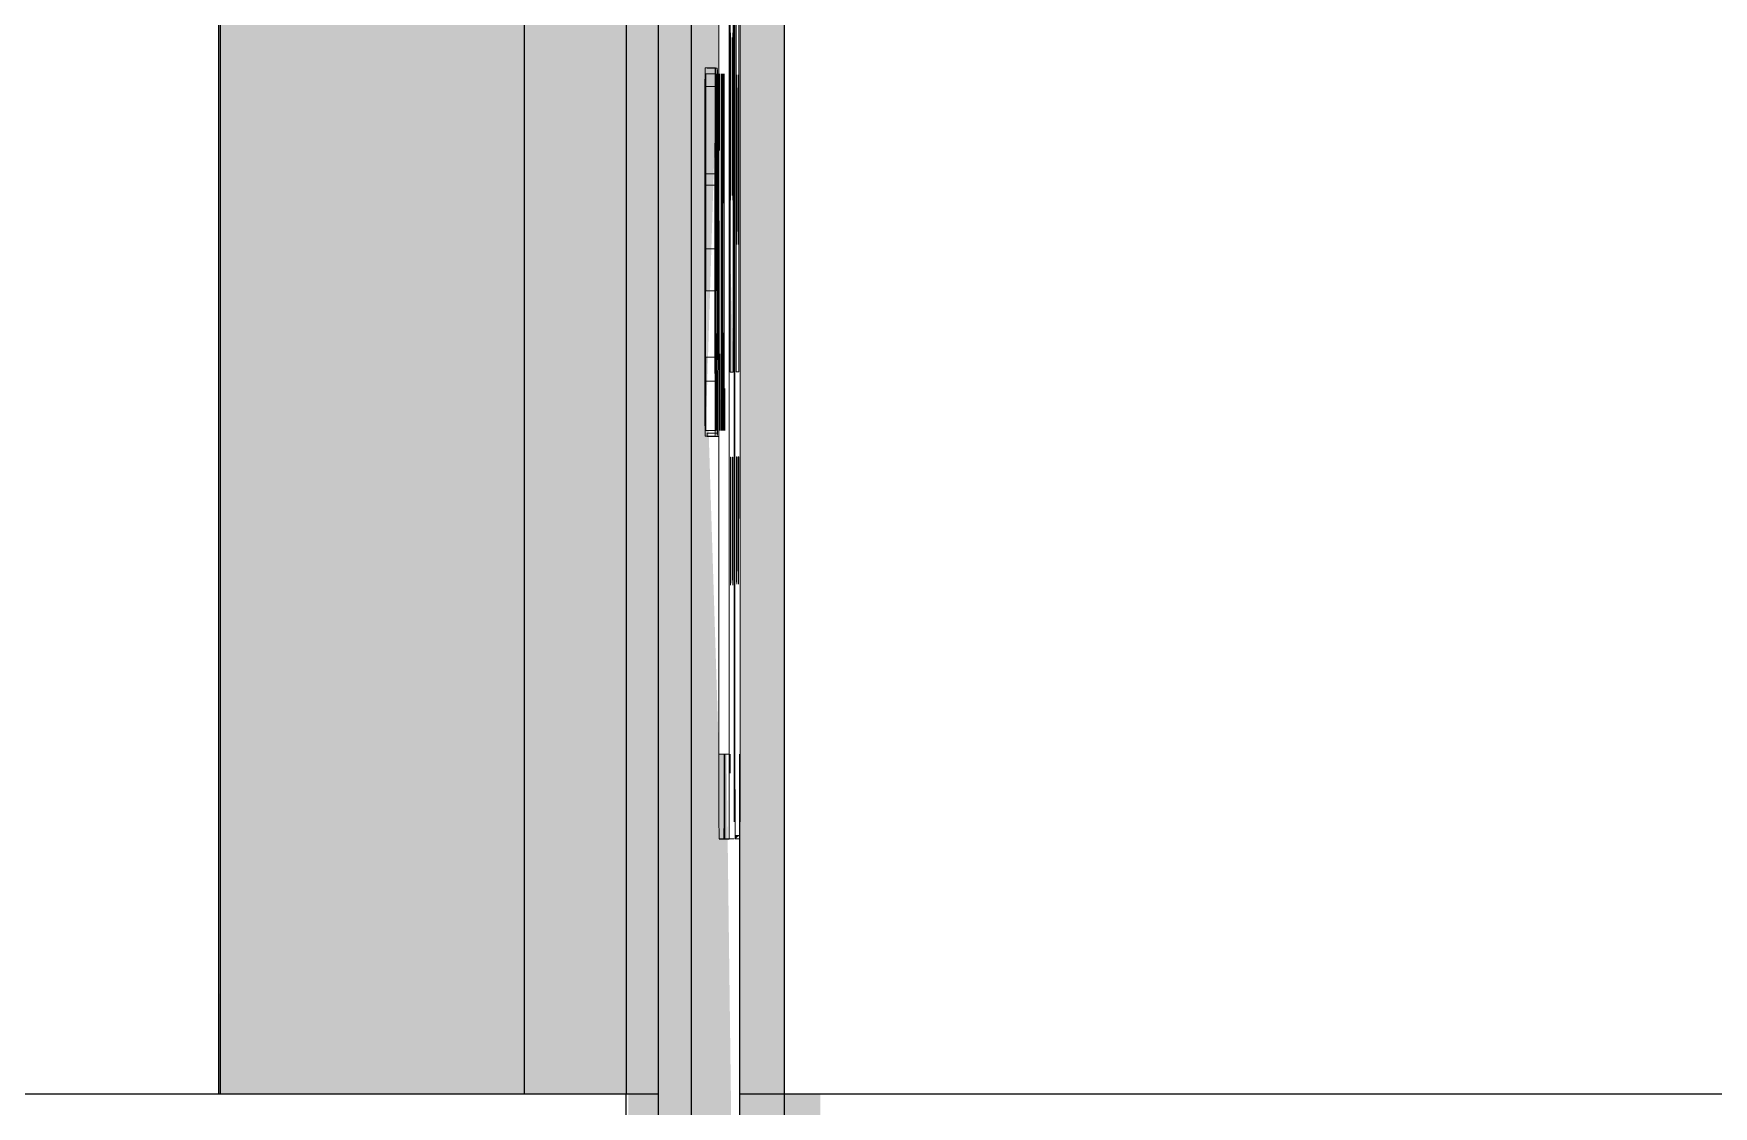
# Model space of a CAD drawing. Header units: millimetres. Extents: x 50357 to 985146, y 723188 to 1803594.
# Drawn here: x 863044.9 to 863209.8, y 736852.7 to 736958 of the extents above; entities that cross this region are included whole.
import ezdxf

# ---------------------------------------------------------------- set-up
doc = ezdxf.new("R2010")
doc.units = ezdxf.units.MM
doc.header["$LTSCALE"] = 3
doc.header["$MEASUREMENT"] = 0
doc.layers.add('A-GENM', color=7, linetype='Continuous', lineweight=13, true_color=0x6e6e6e)
doc.layers.add('I-WALL', color=7, linetype='Continuous', lineweight=25, true_color=0x6e6e6e)
doc.layers.add('Hatch (HOR not under LTC submission)', color=252, linetype='Continuous', lineweight=35)

# ---------------------------------------------------------------- blocks, each defined once
blk = doc.blocks.new('Taxi Sign1 - Taxi Sign-5249035-SEC D_2')
at = {"layer": 'A-GENM'}
for points in [[(-689427.48, 12814.91), (-689427.31, 12814.91), (-689427.5, 12823.24)], [(-689427.47, 12777.44), (-689427.24, 12777.44), (-689427.44, 12806.58)], [(-689427.56, 12735.8), (-689427.2, 12735.8), (-689427.53, 12749.16)]]:
    blk.add_hatch(color=256, dxfattribs=at).paths.add_polyline_path(points, flags=0)
h = blk.add_hatch(color=256, dxfattribs=at)
h.paths.add_polyline_path([(-689427.51, 12774.48), (-689427.5, 12774.48), (-689427.51, 12777.44)], flags=0)
h.paths.add_polyline_path([(-689427.24, 12774.48), (-689427.22, 12774.48), (-689427.44, 12774.48)], flags=0)
h.paths.add_polyline_path([(-689427.54, 12804.5), (-689427.53, 12804.5), (-689427.54, 12806.58)], flags=0)
for p, q in [((-689427.12, 12889.87), (-689428.12, 12889.87)), ((-689427.12, 12889.86), (-689428.12, 12889.86)), ((-689427.12, 12889.86), (-689427.59, 12889.86)), ((-689427.1, 12881.53), (-689428.1, 12881.53)), ((-689427.61, 12881.53), (-689427.61, 12698.33)), ((-689427.1, 12698.33), (-689427.1, 12881.53)), ((-689428.61, 12765.08), (-689428.61, 12879.11)), ((-689427.39, 12827.4), (-689427.32, 12827.4)), ((-689427.4, 12814.91), (-689427.4, 12823.24)), ((-689427.31, 12823.24), (-689427.31, 12814.91)), ((-689427.44, 12814.91), (-689427.4, 12814.91)), ((-689427.49, 12774.48), (-689427.46, 12806.58)), ((-689427.27, 12806.58), (-689427.44, 12806.58)), ((-689427.25, 12806.58), (-689427.22, 12774.48)), ((-689427.44, 12804.5), (-689427.47, 12777.44)), ((-689427.24, 12777.44), (-689427.27, 12804.5)), ((-689427.47, 12777.44), (-689427.24, 12777.44)), ((-689427.51, 12735.8), (-689427.51, 12764.95)), ((-689427.2, 12764.95), (-689427.2, 12735.8)), ((-689427.2, 12735.8), (-689427.51, 12735.8)), ((-689428.61, 12698.33), (-689428.61, 12730.08)), ((-689427.48, 12727.47), (-689427.44, 12727.47)), ((-689427.48, 12723.31), (-689427.48, 12727.47)), ((-689427.44, 12727.47), (-689427.44, 12723.31)), ((-689427.27, 12727.47), (-689427.23, 12727.47)), ((-689427.27, 12723.31), (-689427.27, 12727.47)), ((-689427.23, 12727.47), (-689427.23, 12723.31)), ((-689427.61, 12698.33), (-689428.61, 12698.33)), ((-689427.59, 12690), (-689428.59, 12690)), ((-689428.59, 12689.99), (-689427.59, 12689.99)), ((-689427.59, 12690), (-689427.12, 12690))]:
    blk.add_line(p, q, dxfattribs=at)
for centre, major_axis, start_param, end_param in [((-689427.59, 12881.93), (0, 7.94), 6.232849, 7.904318), ((-689427.12, 12881.93), (0, 7.94), 4.662052, 5.617178), ((-689427.39, 12823.24), (0, 4.16), 0, 1.57182), ((-689427.32, 12823.27), (0, 4.13), 4.703965, 6.283185), ((-689427.43, 12802.49), (0, 12.43), 0.030178, 1.235066), ((-689427.28, 12802.49), (0, 12.43), 5.048119, 6.253008), ((-689427.44, 12803.48), (0, 3.11), 0.030177, 0.994088), ((-689427.27, 12803.48), (0, 3.11), 5.048119, 6.253008), ((-689427.47, 12765.03), (0, 12.3), 0.69391, 1.577406), ((-689427.24, 12765.03), (0, 12.3), 4.70578, 5.589275), ((-689427.46, 12760.89), (0, 8.22), 4.712389, 6.806784), ((-689427.25, 12760.89), (0, 8.22), 4.712389, 7.853982), ((-689427.46, 12760.89), (0, 8.22), 1.047198, 1.570796), ((-689427.46, 12760.89), (0, 8.22), 1.570796, 4.712389), ((-689427.25, 12760.89), (0, 8.22), 1.570796, 4.712389), ((-689427.46, 12723.24), (0, 8.33), 1.562004, 4.721182), ((-689427.25, 12723.24), (0, 8.33), 1.562004, 4.721182), ((-689428.59, 12697.93), (0, 7.94), 1.52046, 3.191929), ((-689428.12, 12697.93), (0, 7.94), 3.091256, 4.762726), ((-689427.59, 12697.93), (0, 7.94), 1.52046, 3.191929), ((-689427.12, 12697.93), (0, 7.94), 3.8076, 4.762726)]:
    blk.add_ellipse(centre, major_axis=major_axis, ratio=0.002593, start_param=start_param, end_param=end_param, dxfattribs=at)
blk = doc.blocks.new('Bus Sign1 - Bus Sign-5249089-SEC D_2')
at = {"layer": 'A-GENM'}
for points in [[(-689427.56, 12823.24), (-689427.55, 12823.24), (-689427.56, 12827.4)], [(-689426.67, 12773.33), (-689426.87, 12773.33), (-689426.67, 12802.49)], [(-689427.01, 12690), (-689426.54, 12690.38), (-689427.01, 12690.38)]]:
    blk.add_hatch(color=256, dxfattribs=at).paths.add_polyline_path(points, flags=0)
for p, q in [((-689427.01, 12890), (-689428.01, 12890)), ((-689427.01, 12889.99), (-689428.01, 12889.99)), ((-689426.53, 12889.99), (-689427.01, 12889.99)), ((-689427.03, 12881.66), (-689427.03, 12698.33)), ((-689426.51, 12698.33), (-689426.51, 12881.66)), ((-689426.87, 12864.99), (-689426.67, 12864.99)), ((-689426.67, 12856.66), (-689426.87, 12856.66)), ((-689426.9, 12735.83), (-689426.9, 12852.49)), ((-689426.87, 12827.49), (-689426.67, 12827.49)), ((-689426.64, 12827.49), (-689426.64, 12802.49)), ((-689426.73, 12819.16), (-689426.82, 12819.16)), ((-689426.82, 12810.83), (-689426.73, 12810.83)), ((-689426.67, 12802.49), (-689426.87, 12802.49)), ((-689426.87, 12773.33), (-689426.67, 12773.33)), ((-689426.64, 12773.33), (-689426.64, 12735.83)), ((-689426.64, 12735.83), (-689426.9, 12735.83)), ((-689426.88, 12723.33), (-689426.88, 12727.5)), ((-689426.88, 12727.5), (-689426.84, 12727.5)), ((-689426.84, 12727.5), (-689426.84, 12723.33)), ((-689426.71, 12723.33), (-689426.71, 12727.5)), ((-689426.71, 12727.5), (-689426.66, 12727.5)), ((-689426.66, 12727.5), (-689426.66, 12723.33)), ((-689427.01, 12690), (-689426.53, 12690))]:
    blk.add_line(p, q, dxfattribs=at)
for centre, major_axis, start_param, end_param in [((-689428.01, 12882.06), (0, 7.94), 6.232849, 6.47163), ((-689427.53, 12882.06), (0, 7.94), 6.094741, 6.333522), ((-689427.01, 12882.06), (0, 7.94), 6.232849, 7.904318), ((-689428.01, 12882.06), (0, 7.94), 0.666007, 1.14357), ((-689426.53, 12882.06), (0, 7.94), 4.662052, 5.617178), ((-689426.87, 12852.49), (0, 12.5), 0, 1.570796), ((-689426.67, 12852.49), (0, 12.5), 4.974188, 6.283185), ((-689426.87, 12852.49), (0, 4.17), 0, 1.570796), ((-689426.87, 12831.66), (0, 4.17), 1.570796, 3.141593), ((-689426.82, 12814.99), (0, 4.17), 0, 1.570752), ((-689426.73, 12814.99), (0, 4.17), 4.712433, 6.283185), ((-689426.82, 12814.99), (0, 4.17), 1.570841, 3.141593), ((-689426.73, 12814.99), (0, 4.17), 3.141593, 4.712345), ((-689426.87, 12798.33), (0, 4.17), 0, 1.570796), ((-689426.87, 12777.5), (0, 4.17), 1.570796, 3.141593), ((-689426.86, 12756.66), (0, 8.33), 4.712389, 7.853982), ((-689426.69, 12756.66), (0, 8.33), 4.712389, 7.853982), ((-689426.86, 12756.66), (0, 8.33), 2.094395, 4.712389), ((-689426.69, 12756.66), (0, 8.33), 1.570796, 4.712389), ((-689426.86, 12723.33), (0, 8.33), 1.570796, 4.712389), ((-689426.69, 12723.33), (0, 8.33), 1.570796, 4.712389), ((-689428.01, 12697.93), (0, 7.94), 1.521155, 3.191929), ((-689427.53, 12697.93), (0, 7.94), 4.523944, 4.762726), ((-689427.01, 12697.93), (0, 7.94), 1.52046, 3.191929), ((-689426.53, 12697.93), (0, 7.94), 3.8076, 4.762726)]:
    blk.add_ellipse(centre, major_axis=major_axis, ratio=0.002593, start_param=start_param, end_param=end_param, dxfattribs=at)
blk = doc.blocks.new('Lift Signage1 - Lift Signage-5249460-SEC D_2')
at = {"layer": 'A-GENM'}
for points in [[(-689428.9, 12744.86), (-689428.71, 12744.86), (-689428.9, 12749.16)], [(-689428.56, 12730.08), (-689428.53, 12730.08), (-689428.56, 12749.16)], [(-689428.33, 12730.08), (-689428.22, 12730.08), (-689428.33, 12749.16)], [(-689428.62, 12730.08), (-689428.56, 12730.08), (-689428.62, 12744.89)], [(-689428.22, 12733.93), (-689428.21, 12733.93), (-689428.23, 12739.66)], [(-689428.53, 12730.08), (-689428.4, 12730.08), (-689428.53, 12737.59)], [(-689428.93, 12730.08), (-689428.9, 12730.08), (-689429.9, 12730.08)], [(-689428.65, 12730.08), (-689428.62, 12730.08), (-689428.71, 12730.08)]]:
    blk.add_hatch(color=256, dxfattribs=at).paths.add_polyline_path(points, flags=0)
for p, q in [((-689428.96, 12765.66), (-689429.96, 12765.66)), ((-689428.77, 12765.63), (-689429.77, 12765.63)), ((-689428.93, 12763.82), (-689429.93, 12763.82)), ((-689429.9, 12743.79), (-689429.9, 12765.08)), ((-689428.9, 12765.08), (-689429.9, 12765.08)), ((-689428.9, 12765.08), (-689428.9, 12743.79)), ((-689428.71, 12765.08), (-689428.71, 12744.86)), ((-689428.65, 12765.08), (-689428.65, 12744.89)), ((-689428.59, 12757.57), (-689428.61, 12765.08)), ((-689428.56, 12765.08), (-689428.56, 12757.57)), ((-689428.4, 12765.08), (-689428.4, 12730.08)), ((-689428.33, 12765.08), (-689428.33, 12730.08)), ((-689428.26, 12760.94), (-689428.26, 12765.08)), ((-689428.25, 12765.08), (-689428.22, 12730.08)), ((-689428.18, 12765.08), (-689428.21, 12739.66)), ((-689428.09, 12760.94), (-689428.09, 12765.08)), ((-689428.08, 12765.08), (-689428.08, 12730.08)), ((-689428.32, 12760.94), (-689428.26, 12760.94)), ((-689428.15, 12760.94), (-689428.09, 12760.94)), ((-689428.61, 12757.57), (-689428.56, 12730.08)), ((-689429.92, 12755.28), (-689429.93, 12754.14)), ((-689429.93, 12754.14), (-689428.93, 12754.14)), ((-689428.92, 12755.28), (-689429.92, 12755.28)), ((-689428.93, 12754.14), (-689428.92, 12755.28)), ((-689428.27, 12746.11), (-689428.27, 12750.24)), ((-689428.1, 12746.11), (-689428.1, 12750.24)), ((-689429.96, 12743.79), (-689429.96, 12747.92)), ((-689428.96, 12747.92), (-689429.96, 12747.92)), ((-689429.92, 12747.92), (-689429.92, 12743.79)), ((-689428.92, 12747.92), (-689428.96, 12747.92)), ((-689428.96, 12747.92), (-689428.96, 12743.79)), ((-689428.92, 12743.79), (-689428.92, 12747.92)), ((-689428.62, 12744.89), (-689428.62, 12730.08)), ((-689428.96, 12743.79), (-689429.96, 12743.79)), ((-689429.93, 12737.29), (-689429.93, 12743.79)), ((-689428.93, 12743.79), (-689429.93, 12743.79)), ((-689428.96, 12743.79), (-689428.93, 12743.79)), ((-689428.93, 12743.79), (-689428.93, 12737.29)), ((-689428.83, 12737.36), (-689428.84, 12739.6)), ((-689428.21, 12739.66), (-689428.21, 12733.93)), ((-689428.16, 12739.66), (-689428.16, 12730.08)), ((-689428.93, 12737.29), (-689429.93, 12737.29)), ((-689429.92, 12737.29), (-689429.92, 12734.92)), ((-689429.9, 12730.08), (-689429.9, 12737.29)), ((-689428.92, 12734.92), (-689428.92, 12737.29)), ((-689428.9, 12737.29), (-689428.9, 12730.08)), ((-689428.85, 12737.36), (-689428.83, 12730.08)), ((-689428.55, 12730.08), (-689428.55, 12737.59)), ((-689428.53, 12737.59), (-689428.53, 12730.08)), ((-689428.92, 12734.92), (-689429.92, 12734.92)), ((-689428.34, 12730.08), (-689428.34, 12734.21)), ((-689428.26, 12734.21), (-689428.32, 12734.21)), ((-689428.26, 12730.08), (-689428.26, 12734.21)), ((-689428.09, 12734.21), (-689428.15, 12734.21)), ((-689428.09, 12730.08), (-689428.09, 12734.21)), ((-689428.02, 12730.08), (-689428.02, 12734.21)), ((-689428.21, 12730.08), (-689428.2, 12733.93)), ((-689429.96, 12729.52), (-689428.96, 12729.52)), ((-689429.9, 12730.08), (-689428.9, 12730.08)), ((-689429.76, 12729.83), (-689429.77, 12729.49)), ((-689428.77, 12729.49), (-689429.77, 12729.49)), ((-689429.76, 12729.83), (-689428.76, 12729.83)), ((-689429.67, 12729.49), (-689428.67, 12729.49)), ((-689428.77, 12729.49), (-689428.76, 12729.83))]:
    blk.add_line(p, q, dxfattribs=at)
for points, knots in [([(-689429.96, 12729.52), (-689429.96, 12729.52), (-689429.96, 12729.53), (-689429.96, 12729.63), (-689429.97, 12730.24), (-689429.98, 12730.88), (-689429.98, 12732.49), (-689429.99, 12733.31), (-689429.99, 12735.11), (-689430, 12737.76), (-689430, 12739.4), (-689430, 12741.46), (-689430, 12744.76), (-689430, 12746.17), (-689430, 12747.34), (-689430, 12749.36), (-689430, 12751.51), (-689430, 12753.71), (-689430, 12754.94), (-689430, 12756.85), (-689429.99, 12758.5), (-689429.99, 12760), (-689429.99, 12760.66), (-689429.99, 12762.15), (-689429.98, 12763.08), (-689429.98, 12764.11), (-689429.97, 12764.85), (-689429.97, 12765.02), (-689429.97, 12765.45), (-689429.96, 12765.66), (-689429.96, 12765.66), (-689429.95, 12765.66), (-689429.95, 12765.44), (-689429.94, 12765.07), (-689429.94, 12764.57), (-689429.93, 12763.82)], [0.048241, 0.048241, 0.048241, 0.048241, 0.0486085, 0.0568631, 0.0654009, 0.0748224, 0.0822862, 0.0905136, 0.0983583, 0.1066165, 0.1144896, 0.1225408, 0.1301675, 0.1366771, 0.1417254, 0.1475919, 0.1546595, 0.1609001, 0.1670602, 0.1727825, 0.1791698, 0.1841425, 0.1893825, 0.1943272, 0.2008642, 0.2074675, 0.2130201, 0.2183767, 0.2235147, 0.2289432, 0.2343347, 0.2398478, 0.2460214, 0.2518243, 0.2572853, 0.2572853, 0.2572853, 0.2572853]), ([(-689428.93, 12763.82), (-689428.94, 12764.57), (-689428.94, 12765.07), (-689428.95, 12765.44), (-689428.95, 12765.66), (-689428.96, 12765.66), (-689428.96, 12765.66), (-689428.97, 12765.45), (-689428.97, 12765.02), (-689428.97, 12764.85), (-689428.98, 12764.11), (-689428.98, 12763.08), (-689428.99, 12762.15), (-689428.99, 12760.66), (-689428.99, 12760), (-689428.99, 12758.5), (-689429, 12756.85), (-689429, 12754.94), (-689429, 12753.71), (-689429, 12751.51), (-689429, 12749.36), (-689429, 12747.34), (-689429, 12746.17), (-689429, 12744.76), (-689429, 12741.46), (-689429, 12739.4), (-689429, 12737.76), (-689428.99, 12735.11), (-689428.99, 12733.31), (-689428.98, 12732.49), (-689428.98, 12730.88), (-689428.97, 12730.24), (-689428.96, 12729.63), (-689428.96, 12729.53), (-689428.96, 12729.52), (-689428.96, 12729.52)], [-0.2572853, -0.2572853, -0.2572853, -0.2572853, -0.2518243, -0.2460214, -0.2398478, -0.2343347, -0.2289432, -0.2235147, -0.2183767, -0.2130201, -0.2074675, -0.2008642, -0.1943272, -0.1893825, -0.1841425, -0.1791698, -0.1727825, -0.1670602, -0.1609001, -0.1546595, -0.1475919, -0.1417254, -0.1366771, -0.1301675, -0.1225408, -0.1144896, -0.1066165, -0.0983583, -0.0905136, -0.0822862, -0.0748224, -0.0654009, -0.0568631, -0.0486085, -0.048241, -0.048241, -0.048241, -0.048241]), ([(-689428.76, 12729.83), (-689428.75, 12730.57), (-689428.75, 12731.26), (-689428.74, 12732.64), (-689428.74, 12734.15), (-689428.73, 12735.5), (-689428.73, 12737.78), (-689428.73, 12739.89), (-689428.73, 12741.34), (-689428.73, 12743.1), (-689428.73, 12744.54), (-689428.73, 12747.97), (-689428.73, 12751.6), (-689428.73, 12753.69), (-689428.73, 12756.17), (-689428.73, 12758.54), (-689428.74, 12760.27), (-689428.74, 12762.02), (-689428.75, 12763.52), (-689428.75, 12764.48), (-689428.76, 12765.08), (-689428.76, 12765.49), (-689428.77, 12765.64), (-689428.77, 12765.64), (-689428.78, 12765.43), (-689428.78, 12764.75), (-689428.79, 12763.92), (-689428.79, 12762.91), (-689428.8, 12761.26), (-689428.8, 12759.56), (-689428.81, 12757.4), (-689428.81, 12755.07), (-689428.81, 12753.13), (-689428.81, 12750.54), (-689428.81, 12748.24), (-689428.81, 12745.75), (-689428.81, 12744.17), (-689428.81, 12741.93), (-689428.81, 12740.27), (-689428.81, 12738.47), (-689428.81, 12737.59), (-689428.81, 12737.38)], [-0.3372023, -0.3372023, -0.3372023, -0.3372023, -0.3290482, -0.3217215, -0.3142382, -0.3069418, -0.2995099, -0.2923247, -0.286209, -0.2809575, -0.2736239, -0.2642849, -0.2541706, -0.2449324, -0.2367743, -0.2285789, -0.2205639, -0.21259, -0.2045267, -0.1972796, -0.1905057, -0.1843754, -0.1775471, -0.1708761, -0.163214, -0.1558142, -0.1484348, -0.1410223, -0.1334814, -0.1253648, -0.1173084, -0.109497, -0.1016009, -0.0939994, -0.0858864, -0.0789003, -0.0719394, -0.0657741, -0.0585602, -0.0516754, -0.0493467, -0.0493467, -0.0493467, -0.0493467]), ([(-689429.93, 12763.82), (-689429.93, 12762.63), (-689429.93, 12761.52), (-689429.93, 12760.57), (-689429.92, 12759.51), (-689429.92, 12758.17), (-689429.92, 12756.74), (-689429.92, 12755.28)], [0, 0, 0, 0, 0.0054579, 0.00998945, 0.01429202, 0.01899231, 0.02395364, 0.02395364, 0.02395364, 0.02395364]), ([(-689428.92, 12755.28), (-689428.92, 12756.74), (-689428.92, 12758.17), (-689428.92, 12759.51), (-689428.93, 12760.57), (-689428.93, 12761.52), (-689428.93, 12762.63), (-689428.93, 12763.82)], [-0.02395364, -0.02395364, -0.02395364, -0.02395364, -0.01899231, -0.01429202, -0.00998945, -0.0054579, 0, 0, 0, 0]), ([(-689428.83, 12750.2), (-689428.83, 12751.65), (-689428.83, 12752.98), (-689428.83, 12754.22), (-689428.83, 12755.53), (-689428.83, 12756.62), (-689428.83, 12758.19), (-689428.83, 12759.56), (-689428.83, 12760.79), (-689428.83, 12761.7), (-689428.83, 12762.54), (-689428.84, 12763.2), (-689428.84, 12763.66), (-689428.84, 12764.13), (-689428.84, 12764.48), (-689428.85, 12764.72), (-689428.85, 12764.89), (-689428.85, 12765.01), (-689428.86, 12765.08)], [-0.06632171, -0.06632171, -0.06632171, -0.06632171, -0.0615672, -0.05721281, -0.05321671, -0.04883953, -0.04430034, -0.03943632, -0.03511111, -0.03116113, -0.02760611, -0.02428015, -0.02101835, -0.01763995, -0.01387436, -0.00988032, -0.00527032, 0, 0, 0, 0]), ([(-689429.93, 12754.14), (-689429.93, 12755.44), (-689429.93, 12756.58), (-689429.93, 12757.12), (-689429.93, 12758.3), (-689429.94, 12759.12), (-689429.94, 12759.83), (-689429.94, 12760.32), (-689429.94, 12760.48), (-689429.94, 12761.02), (-689429.95, 12761.4), (-689429.95, 12761.67), (-689429.96, 12761.67), (-689429.96, 12761.67), (-689429.96, 12761.41), (-689429.97, 12761.09), (-689429.97, 12760.52), (-689429.97, 12759.97), (-689429.98, 12758.7), (-689429.98, 12758.5), (-689429.98, 12757.06), (-689429.98, 12755.82), (-689429.99, 12754.75), (-689429.99, 12753.07), (-689429.99, 12751.34), (-689429.99, 12750), (-689429.99, 12749.04), (-689429.99, 12747.78), (-689429.99, 12745.92), (-689429.99, 12744.16), (-689429.99, 12742.83), (-689429.99, 12741.88), (-689429.99, 12741.2), (-689429.99, 12739.91), (-689429.98, 12738.72), (-689429.98, 12737.6), (-689429.98, 12736.68), (-689429.98, 12735.85), (-689429.97, 12735.26), (-689429.97, 12734.68), (-689429.97, 12734.52), (-689429.96, 12734.06), (-689429.96, 12733.77), (-689429.96, 12733.69), (-689429.96, 12733.69), (-689429.96, 12733.69)], [0, 0, 0, 0, 0.0035154, 0.0070372, 0.0103958, 0.0143296, 0.0178233, 0.0204783, 0.0233037, 0.0265648, 0.0312008, 0.0360098, 0.0411541, 0.0462144, 0.0512827, 0.0562998, 0.0608883, 0.0662071, 0.0700294, 0.0746709, 0.0786163, 0.0835599, 0.0884113, 0.0936038, 0.0989786, 0.1034754, 0.1073847, 0.1118563, 0.1172073, 0.1226725, 0.1271641, 0.1305168, 0.1339237, 0.1377669, 0.142331, 0.1467761, 0.1512206, 0.1554739, 0.1598124, 0.1631574, 0.1670003, 0.171133, 0.1766371, 0.1819741, 0.1820288, 0.1820288, 0.1820288, 0.1820288]), ([(-689428.86, 12761.21), (-689428.86, 12761.14), (-689428.85, 12761.03), (-689428.85, 12760.81), (-689428.85, 12760.45), (-689428.85, 12760.08), (-689428.84, 12759.6), (-689428.84, 12759.1), (-689428.84, 12758.26), (-689428.84, 12757.46), (-689428.84, 12756.51), (-689428.84, 12755.53), (-689428.84, 12754.6), (-689428.84, 12753.82), (-689428.84, 12752.93), (-689428.84, 12752.27), (-689428.84, 12751.72), (-689428.85, 12751.11), (-689428.85, 12750.66), (-689428.85, 12750.29), (-689428.85, 12749.99), (-689428.85, 12749.79), (-689428.86, 12749.68), (-689428.86, 12749.63)], [-0.06499586, -0.06499586, -0.06499586, -0.06499586, -0.0612578, -0.0578322, -0.05469956, -0.05184455, -0.04930123, -0.04652759, -0.04362584, -0.0404387, -0.03729645, -0.03415159, -0.03118267, -0.02822604, -0.02544506, -0.02281206, -0.02021264, -0.01755969, -0.01461079, -0.01157821, -0.00816246, -0.00436219, 0, 0, 0, 0]), ([(-689428.79, 12737), (-689428.79, 12737.12), (-689428.79, 12737.63), (-689428.79, 12738.39), (-689428.8, 12739.37), (-689428.8, 12739.93), (-689428.8, 12740.74), (-689428.8, 12742.06), (-689428.8, 12743.64), (-689428.8, 12745.27), (-689428.8, 12746.65), (-689428.8, 12749.83), (-689428.8, 12752.33), (-689428.8, 12753.99), (-689428.79, 12756.4), (-689428.79, 12757.49), (-689428.79, 12758.37), (-689428.79, 12759.24), (-689428.78, 12760.02), (-689428.78, 12760.66), (-689428.78, 12761.12), (-689428.78, 12761.47), (-689428.77, 12761.66)], [-0.09794311, -0.09794311, -0.09794311, -0.09794311, -0.09642303, -0.09195832, -0.08863846, -0.08570986, -0.08248738, -0.07821174, -0.07310856, -0.06802472, -0.06122836, -0.0534841, -0.04536549, -0.03784668, -0.03160579, -0.02597673, -0.02171409, -0.01742695, -0.01293596, -0.00855762, -0.00427828, 0, 0, 0, 0]), ([(-689429.96, 12733.69), (-689429.95, 12733.69), (-689429.95, 12733.76), (-689429.95, 12733.93), (-689429.94, 12734.32), (-689429.94, 12734.95), (-689429.93, 12736.01), (-689429.93, 12737.29)], [0.18226312, 0.18226312, 0.18226312, 0.18226312, 0.18708181, 0.19194624, 0.19715868, 0.20354587, 0.21074173, 0.21074173, 0.21074173, 0.21074173]), ([(-689428.93, 12737.29), (-689428.93, 12736.01), (-689428.94, 12734.95), (-689428.94, 12734.32), (-689428.95, 12733.93), (-689428.95, 12733.76), (-689428.95, 12733.69), (-689428.96, 12733.69)], [-0.21074173, -0.21074173, -0.21074173, -0.21074173, -0.20354587, -0.19715868, -0.19194624, -0.18708181, -0.18226312, -0.18226312, -0.18226312, -0.18226312]), ([(-689429.92, 12734.92), (-689429.92, 12734.33), (-689429.92, 12733.2), (-689429.93, 12732.42), (-689429.93, 12731.65), (-689429.94, 12730.91), (-689429.94, 12730.26), (-689429.95, 12729.84), (-689429.95, 12729.58), (-689429.95, 12729.52), (-689429.96, 12729.52)], [0, 0, 0, 0, 0.00496138, 0.01059665, 0.01608982, 0.02216935, 0.02851686, 0.03528381, 0.04148125, 0.04805382, 0.04805382, 0.04805382, 0.04805382]), ([(-689428.77, 12733.46), (-689428.77, 12733.55), (-689428.78, 12733.79), (-689428.78, 12734.09), (-689428.78, 12734.55), (-689428.78, 12734.89), (-689428.78, 12735.01)], [-0.12371761, -0.12371761, -0.12371761, -0.12371761, -0.1191727, -0.11494423, -0.11062758, -0.10825291, -0.10825291, -0.10825291, -0.10825291]), ([(-689428.79, 12730.96), (-689428.79, 12730.81), (-689428.78, 12730.43), (-689428.78, 12729.92), (-689428.77, 12729.6), (-689428.77, 12729.49)], [-0.01644889, -0.01644889, -0.01644889, -0.01644889, -0.01296788, -0.00667807, 0, 0, 0, 0])]:
    blk.add_open_spline(points, degree=3, knots=knots, dxfattribs=at)

msp = doc.modelspace()

# ---------------------------------------------------------------- hatches: boundary and pattern name
at = {"layer": 'Hatch (HOR not under LTC submission)'}
h = msp.add_hatch(dxfattribs=at)
h.set_pattern_fill('ANSI38', color=256, scale=4000)
h.paths.add_polyline_path([(853871.7666, 751128.0064), (853871.7666, 735638.9831), (853656.482, 735638.9831), (853656.482, 728688.9831), (867744.0584, 728688.9831), (867748.3434, 751128.0064)])
at = {"layer": 'I-WALL'}
for points in [[(863093.0414, 736853.9831), (863093.0414, 743688.9831), (863063.1582, 743688.9831), (863063.1582, 736853.9831)], [(863106.2173, 735738.9831), (863106.2173, 736853.9831), (863103.2358, 736853.9831), (863103.2358, 735738.9831)], [(863122.0347, 735738.9831), (863122.1002, 735738.9831), (863122.1002, 736853.9831), (863118.5523, 736853.9831), (863118.5523, 735738.9831), (863121.5767, 735738.9831)]]:
    msp.add_hatch(color=256, dxfattribs=at).paths.add_polyline_path(points, flags=0)
at = {"layer": 'I-WALL', "lineweight": 5}
for points in [[(863093.0414, 736853.9831), (863103.0414, 736853.9831), (863103.0414, 743688.9831), (863093.0414, 743688.9831), (863093.0414, 736879.3673)], [(863103.0414, 736853.9831), (863106.2173, 736853.9831), (863106.2173, 743688.9831), (863103.0414, 743688.9831), (863103.0414, 736879.3673)], [(863106.2173, 735738.9831), (863109.4157, 735738.9831), (863109.4157, 737988.9831), (863106.2173, 737988.9831), (863106.2173, 735762.7074)], [(863063.0286, 736853.9831), (863063.1582, 736853.9831), (863063.0286, 736879.3673)], [(863118.5523, 735738.9831), (863118.5523, 736853.9831), (863114.1937, 736853.9831), (863114.1937, 736734.9831), (863115.7852, 736734.9831), (863115.7852, 736714.9831), (863114.1937, 736714.9831), (863114.1937, 736693.9831), (863115.7852, 736693.9831), (863115.7852, 736673.9831), (863114.1937, 736673.9831), (863114.1937, 735738.9831)]]:
    msp.add_hatch(color=256, dxfattribs=at).paths.add_polyline_path(points, flags=0)
h = msp.add_hatch(color=256, dxfattribs=at)
h.paths.add_polyline_path([(863114.2155, 736853.9831), (863118.5653, 736853.9831), (863118.5653, 738089.4831), (863116.9341, 738089.4831), (863116.9341, 737988.9831), (863114.1937, 737988.9831), (863114.1937, 736853.9831)], flags=0)
h.paths.add_polyline_path([(863118.5653, 738239.4831), (863118.5653, 743688.9831), (863116.9341, 743688.9831), (863116.9341, 738239.4831)], flags=0)
at = {"layer": 'I-WALL'}
h = msp.add_hatch(color=256, dxfattribs=at)
h.paths.add_polyline_path([(863114.1937, 735738.9831), (863113.3278, 736504.4831), (863111.6816, 736504.4831), (863112.4993, 736804.4831), (863113.9408, 736804.4831), (863112.8947, 736887.3105), (863112.1357, 736887.3105), (863111.1316, 736919.0582), (863110.8501, 736919.0582), (863111.9292, 736954.0582), (863112.1357, 736954.0582), (863111.0137, 737068.0955), (863110.7481, 737068.0955), (863111.9343, 737103.0955), (863112.6953, 737103.0955), (863113.8482, 737041.4741), (863113.8806, 737041.474), (863112.7185, 737136.4404), (863112.1947, 737136.4144), (863111.4186, 737107.1815), (863110.4186, 737107.1815), (863111.1947, 737151.528), (863112.1353, 737151.528), (863111.0454, 737218.3623), (863110.7482, 737218.3623), (863111.8343, 737253.3623), (863112.1353, 737253.3623), (863111.0993, 737257.6421), (863110.7704, 737257.6421), (863111.9323, 737302.9831), (863112.1353, 737302.9831), (863113.2347, 737328.9404), (863113.6256, 737328.9404), (863114.1937, 737525.8545), (863114.1937, 737988.9831), (863109.4157, 737988.9831), (863109.4157, 735738.9831)], flags=0)
h.paths.add_polyline_path([(863113.9408, 736693.9831), (863114.1937, 736693.9831), (863113.9408, 736703.0525)], flags=0)
h.paths.add_polyline_path([(863111.4207, 736960.5256), (863110.9292, 736960.5256), (863111.4958, 736960.5256)], flags=0)
h.paths.add_polyline_path([(863112.0993, 737277.3296), (863112.1353, 737277.3296), (863112.0638, 737277.3296)], flags=0)
h.paths.add_polyline_path([(863112.0638, 737285.0596), (863112.1353, 737285.0596), (863112.0638, 737290.7682)], flags=0)
h.paths.add_polyline_path([(863114.1041, 737289.779), (863114.1937, 737290.7682), (863114.0994, 737289.7791)], flags=0)
h.paths.add_polyline_path([(863111.4093, 737489.8823), (863110.0482, 737489.8823), (863110.0482, 737884.0289), (863111.4093, 737884.0289), (863111.4093, 737525.8545)], flags=0)
h.paths.add_polyline_path([(863112.213, 737489.8823), (863112.213, 737884.0289), (863113.5741, 737884.0289), (863113.5741, 737489.8823)], flags=0)

# ---------------------------------------------------------------- linework, layer by layer
for p, q in [((863063.0286, 736853.9831), (863063.0286, 743688.9831)), ((863063.1582, 743688.9831), (863063.1582, 736853.9831)), ((863093.0414, 736853.9831), (863093.0414, 743688.9831)), ((863103.0414, 743688.9831), (863103.0414, 736853.9831)), ((863118.5653, 736853.9831), (863118.5653, 738089.4831)), ((863106.2173, 735738.9831), (863106.2173, 737988.9831)), ((863109.4157, 737988.9831), (863109.4157, 735738.9831)), ((863114.1937, 736734.9831), (863114.1937, 736887.316)), ((859903.1202, 736853.9831), (863106.2173, 736853.9831)), ((863103.0284, 735738.9831), (863103.0284, 736853.9831)), ((863114.1937, 736853.9831), (863118.5523, 736853.9831)), ((863118.5523, 736853.9831), (863118.5523, 735738.9831)), ((863118.5653, 736853.9831), (866895.7207, 736853.9831))]:
    msp.add_line(p, q, dxfattribs=at)

# ---------------------------------------------------------------- block references
at = {"layer": 'A-GENM'}
for name in ['Lift Signage1 - Lift Signage-5249460-SEC D_2', 'Bus Sign1 - Bus Sign-5249089-SEC D_2', 'Taxi Sign1 - Taxi Sign-5249035-SEC D_2']:
    msp.add_blockref(name, (1552540.7499, 724188.9831), dxfattribs=at)

doc.saveas('drawing.dxf')
